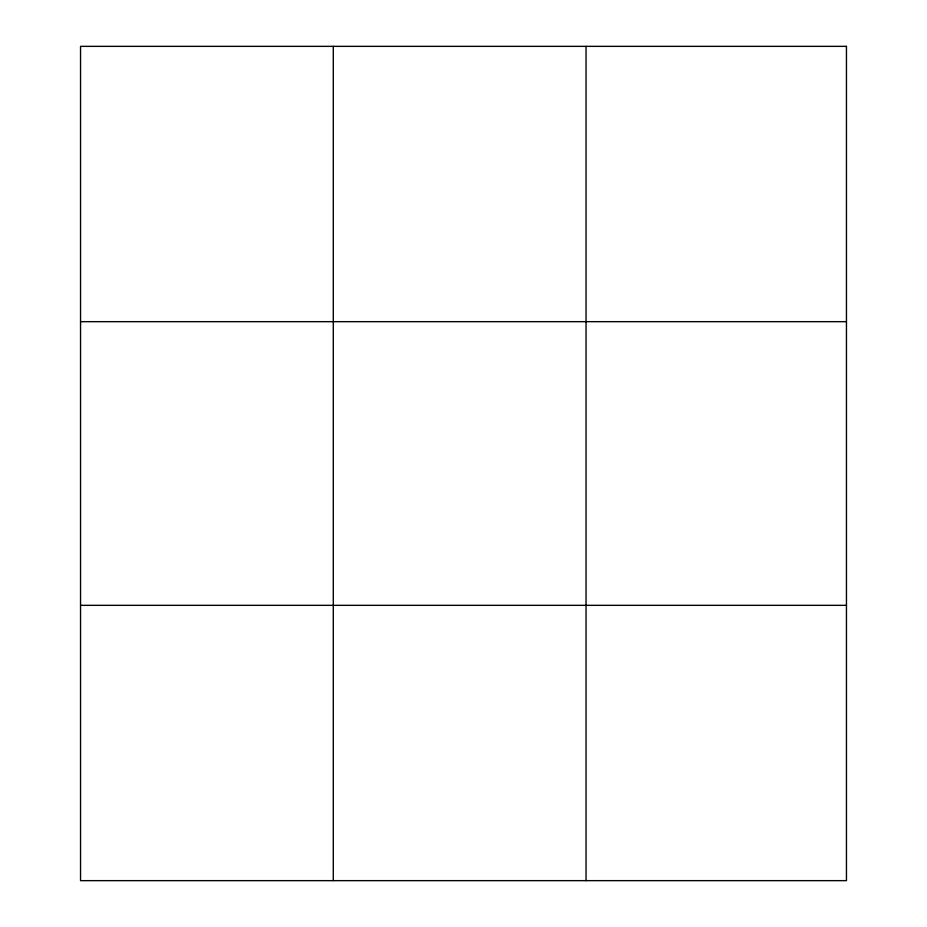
<?xml version="1.0" encoding="UTF-8"?>
<svg xmlns="http://www.w3.org/2000/svg" width="927" height="927" viewBox="0 0 927 927"><rect width="100%" height="100%" fill="white"/><g stroke="black" fill="none" stroke-linecap="round" stroke-linejoin="round"><path stroke-width="1.39" d="M333.291 880.65L333.291 46.35M586.049 880.65L586.049 46.35M80.545 321.669L846.455 321.669M80.545 605.331L846.455 605.331M846.455 46.35L846.455 880.65L80.545 880.65L80.545 46.35L846.455 46.35"/></g></svg>
